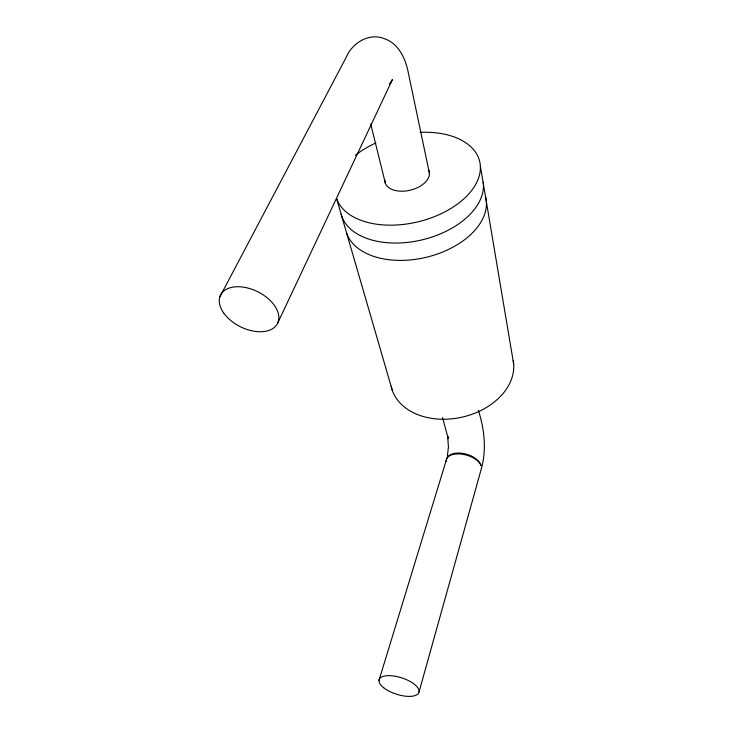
<?xml version="1.0" encoding="UTF-8"?>
<svg xmlns="http://www.w3.org/2000/svg" width="733" height="733" viewBox="0 0 733 733"><rect width="100%" height="100%" fill="white"/><g stroke="black" fill="none" stroke-linecap="round" stroke-linejoin="round"><path stroke-width="1.1" d="M447.396 455.798L448.449 446.938L447.606 435.906M419.047 691.961L481.37 468.644C486.694 449.448 484.403 429.171 478.392 410.416M379.007 680.306L446.351 459.957M278.027 322.401L392.393 79.622L390.084 83.415M219.854 296.883L346.297 57.137C352.326 42.661 369.734 32.188 384.953 38.922C399.164 44.007 405.908 59.483 408.428 73.346L429.465 173.483M389.507 84.359L390.9 82.197M392.311 390.387L336.658 198.771A73.969 44.337 -13.6 0 0 413.659 222.795A73.969 44.337 -13.6 0 0 480.326 169.735A73.969 44.337 -13.6 0 0 420.101 132.352M442.53 417.645L448.156 438.288L447.671 436.108M370.724 124.033L385.439 183.525M480.344 166.024L513.668 363.98M485.521 196.554A71.871 44.695 -13.4 0 1 428.942 256.614A71.871 44.695 -13.4 0 1 346.718 233.406M513.256 360.764A62.36 45.153 -12.8 0 1 460.654 417.462A62.36 45.153 -12.8 0 1 391.184 386.254M483.184 182.068A72.897 44.53 -13.5 0 1 420.779 240.167A72.897 44.53 -13.5 0 1 341.129 214.32M355.294 155.405A73.969 44.337 -13.6 0 1 375.809 142.99M428.668 170.01A22.732 13.615 -13.6 0 1 409.875 190.287A22.732 13.615 -13.6 0 1 384.807 180.025M446.36 461.625A18.05 9.401 15.2 0 1 459.472 453.956A18.05 9.401 15.2 0 1 479.978 463.403L481.031 465.602L480.023 463.201A18.05 10.326 16.7 0 0 459.738 453.058A18.05 10.326 16.7 0 0 446.388 461.552M383.762 687.811A20.89 8.594 17.8 0 0 417.947 693.959A20.89 8.594 17.8 0 0 395.426 676.266A20.89 8.594 17.8 0 0 383.762 687.811M223.602 312.863A31.831 19.534 26.4 0 0 275.214 326.661A31.831 19.534 26.4 0 0 248.423 288.197A31.831 19.534 26.4 0 0 223.602 312.863"/></g></svg>
